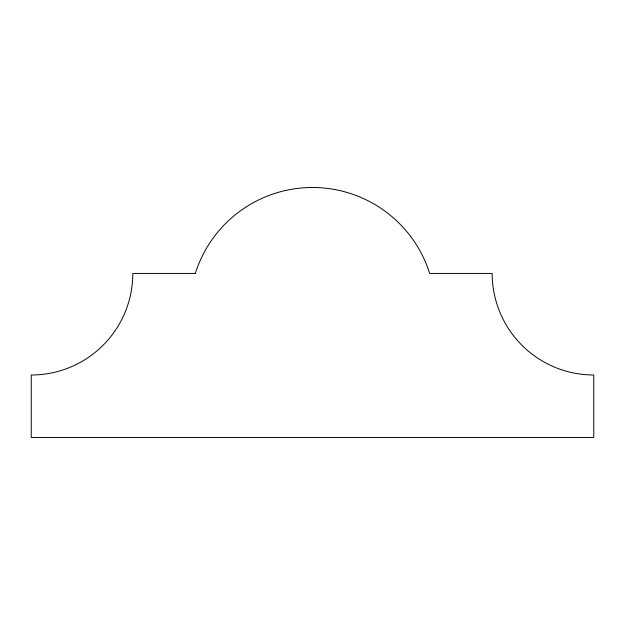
<?xml version="1.0" encoding="UTF-8"?>
<svg xmlns="http://www.w3.org/2000/svg" width="625" height="625" viewBox="0 0 625 625"><rect width="100%" height="100%" fill="white"/><g stroke="black" fill="none" stroke-linecap="round" stroke-linejoin="round"><path stroke-width="0.94" d="M195.312 273.438L132.812 273.438A101.562 101.562 0 0 1 31.25 375L31.25 437.5L593.75 437.5L593.75 375A101.562 101.562 0 0 1 492.188 273.438L429.688 273.438A122.867 122.867 0 0 0 195.312 273.438"/></g></svg>
